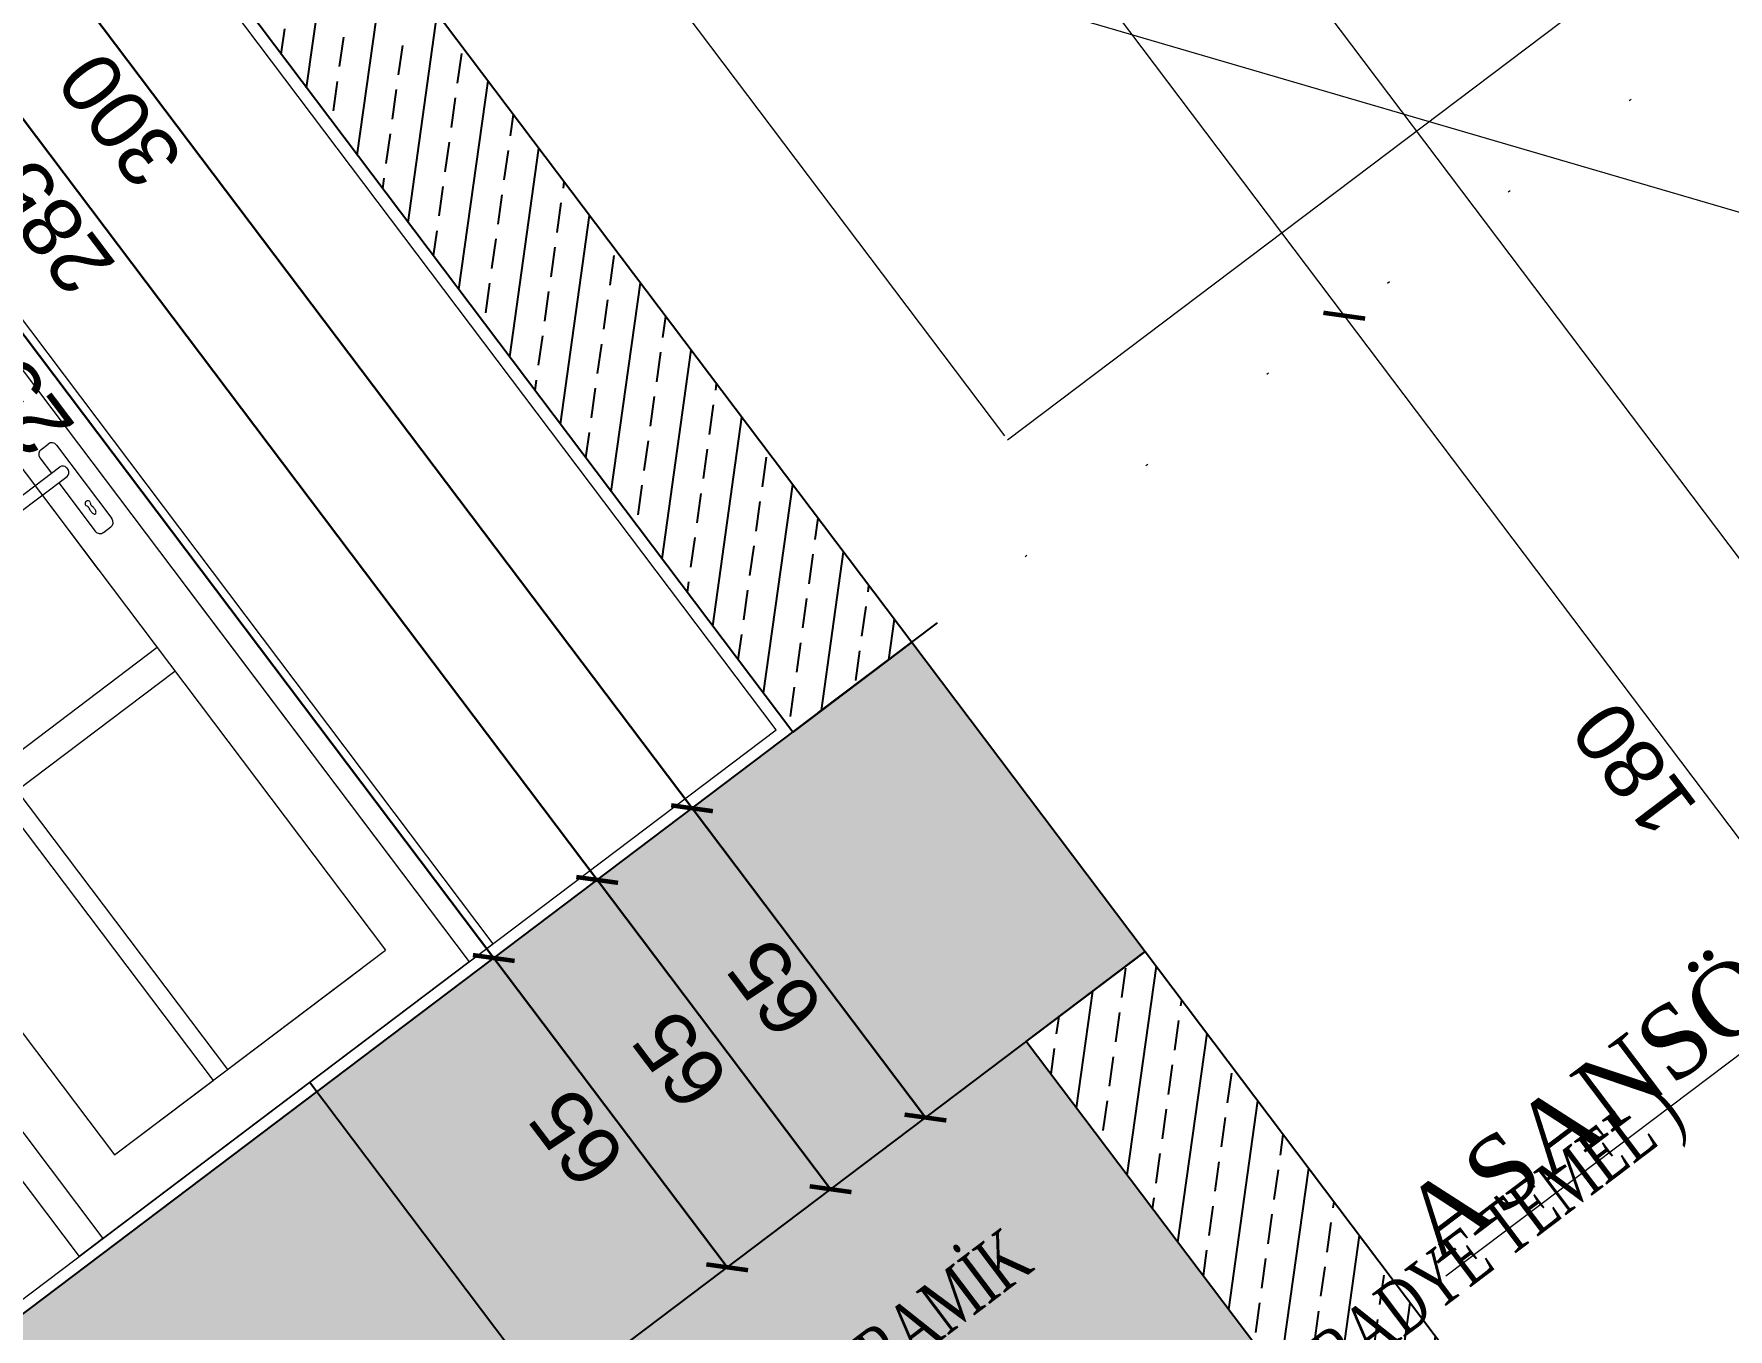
# Model space of a CAD drawing. Header units: millimetres. Extents: x 2232 to 85269, y -3593 to 5869.
# Drawn here: x 7942.2 to 8013.2, y -709.7 to -655.4 of the extents above; entities that cross this region are included whole.
import ezdxf

# ---------------------------------------------------------------- set-up
doc = ezdxf.new("R2010")
doc.units = ezdxf.units.MM
doc.linetypes.add('DOTX2', pattern=[0.5, 0, -0.5])
for name, color, linetype in [('DOĞRAMA', 33, 'Continuous'), ('poz', 1, 'Continuous'), ('Standart', 7, 'Continuous'), ('Yazi', 7, 'Continuous')]:
    doc.layers.add(name, color=color, linetype=linetype)
for name, color, linetype, lineweight in [('iz', 1, 'DOTX2', 20), ('Kiris', 7, 'Continuous', 30), ('sıva iç', 21, 'Continuous', 0), ('tefriş', 252, 'Continuous', 5), ('yazı', 11, 'Continuous', 20), ('ölçü iç', 170, 'Continuous', 9), ('ÖLÇÜ İÇ', 7, 'Continuous', 9)]:
    doc.layers.add(name, color=color, linetype=linetype, lineweight=lineweight)
doc.styles.get("Standard").update_dxf_attribs({"font": 'arial.ttf'})
doc.styles.add('Times roman', font='times.ttf')
doc.styles.add('UNIVCH', font='times.ttf', dxfattribs={"width": 0.7})
doc.dimstyles.new('zulay iç ölçü', dxfattribs={"dimtxt": 10, "dimasz": 5, "dimexe": 0.18, "dimexo": 0, "dimgap": 2, "dimtad": 3, "dimdec": 0, "dimzin": 0, "dimdsep": 46, "dimtxsty": 'Standard', "dimblk": 'ARCHTICK', "dimcen": 0.09, "dimse1": 1, "dimse2": 1, "dimadec": 0, "dimazin": 0, "dimtfac": 1, "dimtdec": 0, "dimtix": 1, "dimtofl": 0, "dimtmove": 0, "dimatfit": 3, "dimldrblk": 'ARCHTICK', "dimfxl": 1, "dimtolj": 1, "dimtzin": 0, "dimarcsym": 0})

# ---------------------------------------------------------------- blocks, each defined once
blk = doc.blocks.new('IDE991Entity6720')
at = {"layer": 'Standart', "color": 159, "linetype": 'Continuous', "lineweight": -3}
blk.add_lwpolyline([(1315, -250), (1340, -250)], dxfattribs=at)
blk = doc.blocks.new('TRRTYT')
at = {"layer": 'Standart', "linetype": 'Continuous', "lineweight": -3}
h = blk.add_hatch(dxfattribs=at)
h.set_pattern_fill('ANSI33', color=171, scale=40, style=0)
h.set_pattern_definition([(45, (1034515.634, -397430.949), (-7.07107, 7.07107), []), (45, (1034522.705, -397430.949), (-7.07107, 7.07107), [5, -2.5])])
h.paths.add_polyline_path([(1035855.63, -397745.95), (1035855.63, -397680.95), (1034725.63, -397680.95), (1034725.63, -397745.95)])
h = blk.add_hatch(dxfattribs=at)
h.set_pattern_fill('ANSI33', color=171, scale=40, style=0)
h.set_pattern_definition([(45, (-140684.114, -2464.739), (-7.07106781, 7.07106781), []), (45, (-140677.043, -2464.739), (-7.07106781, 7.07106781), [5, -2.5])])
h.paths.add_polyline_path([(1036085.63, -397860.95), (1036085.63, -397745.95), (1036060.63, -397745.95), (1036060.63, -397860.95), (1035855.63, -397860.95), (1035855.63, -397745.95), (1035830.63, -397745.95), (1035830.63, -397890.95), (1035855.63, -397890.95), (1036085.63, -397890.95)])
at = {"layer": 'Standart', "color": 171, "linetype": 'Continuous', "lineweight": -3}
for p, q in [((1035830.63, -397545.52), (1035855.63, -397520.52)), ((1035830.63, -397559.66), (1035855.63, -397534.66)), ((1035830.63, -397538.45), (1035833.65, -397535.43)), ((1035837.19, -397546.04), (1035840.72, -397542.5)), ((1035830.63, -397573.81), (1035855.63, -397548.81)), ((1035831.88, -397551.34), (1035835.42, -397547.81)), ((1035844.26, -397553.11), (1035847.79, -397549.57)), ((1035838.96, -397558.41), (1035842.49, -397554.88)), ((1035851.33, -397560.18), (1035854.87, -397556.65)), ((1035833.65, -397563.72), (1035837.19, -397560.18)), ((1035830.63, -397587.95), (1035855.63, -397562.95)), ((1035846.03, -397565.48), (1035849.56, -397561.95)), ((1035830.63, -397566.74), (1035831.88, -397565.48)), ((1035840.72, -397570.79), (1035844.26, -397567.25)), ((1035853.1, -397572.56), (1035855.63, -397570.02)), ((1035835.42, -397576.09), (1035838.96, -397572.56)), ((1035847.79, -397577.86), (1035851.33, -397574.32)), ((1035830.63, -397602.09), (1035855.63, -397577.09)), ((1035830.63, -397580.88), (1035833.65, -397577.86)), ((1035842.49, -397583.16), (1035846.03, -397579.63)), ((1035854.87, -397584.93), (1035855.63, -397584.16)), ((1035837.19, -397588.47), (1035840.72, -397584.93)), ((1035849.56, -397590.23), (1035853.1, -397586.7)), ((1035830.63, -397616.23), (1035855.63, -397591.23)), ((1035831.88, -397593.77), (1035835.42, -397590.23)), ((1035844.26, -397595.54), (1035847.79, -397592)), ((1035838.96, -397600.84), (1035842.49, -397597.3)), ((1035851.33, -397602.61), (1035854.87, -397599.07)), ((1035833.65, -397606.14), (1035837.19, -397602.61)), ((1035830.63, -397630.38), (1035855.63, -397605.38)), ((1035846.03, -397607.91), (1035849.56, -397604.38)), ((1035830.63, -397609.16), (1035831.88, -397607.91)), ((1035840.72, -397613.21), (1035844.26, -397609.68)), ((1035853.1, -397614.98), (1035855.63, -397612.45)), ((1035835.42, -397618.52), (1035838.96, -397614.98)), ((1035847.79, -397620.29), (1035851.33, -397616.75)), ((1035830.63, -397644.52), (1035855.63, -397619.52)), ((1035830.63, -397623.3), (1035833.65, -397620.29)), ((1035842.49, -397625.59), (1035846.03, -397622.05)), ((1035854.87, -397627.36), (1035855.63, -397626.59)), ((1035837.19, -397630.89), (1035840.72, -397627.36)), ((1035849.56, -397632.66), (1035853.1, -397629.12)), ((1035830.63, -397658.66), (1035855.63, -397633.66)), ((1035831.88, -397636.2), (1035835.42, -397632.66)), ((1035844.26, -397637.96), (1035847.79, -397634.43)), ((1035838.96, -397643.27), (1035842.49, -397639.73)), ((1035851.33, -397645.03), (1035854.87, -397641.5)), ((1035833.65, -397648.57), (1035837.19, -397645.03)), ((1035846.03, -397650.34), (1035849.56, -397646.8)), ((1035830.63, -397672.8), (1035855.63, -397647.8)), ((1035830.63, -397651.59), (1035831.88, -397650.34)), ((1035840.72, -397655.64), (1035844.26, -397652.11)), ((1035853.1, -397657.41), (1035855.63, -397654.87)), ((1035835.42, -397660.94), (1035838.96, -397657.41)), ((1035847.79, -397662.71), (1035851.33, -397659.18)), ((1035830.63, -397665.73), (1035833.65, -397662.71)), ((1035836.63, -397680.95), (1035855.63, -397661.94)), ((1035842.49, -397668.01), (1035846.03, -397664.48)), ((1035854.87, -397669.78), (1035855.63, -397669.01)), ((1035837.19, -397673.32), (1035840.72, -397669.78)), ((1035849.56, -397675.09), (1035853.1, -397671.55)), ((1035831.88, -397678.62), (1035835.42, -397675.09)), ((1035844.26, -397680.39), (1035847.79, -397676.85)), ((1035850.77, -397680.95), (1035855.63, -397676.09))]:
    blk.add_line(p, q, dxfattribs=at)
at = {"layer": 'Standart', "color": 159, "linetype": 'Continuous', "lineweight": -3}
for points in [[(1035830.63, -397430.95), (1035855.63, -397430.95), (1035855.63, -397680.95), (1035830.63, -397680.95)], [(1035855.63, -397745.95), (1035855.63, -397860.95), (1036060.63, -397860.95), (1036060.63, -397745.95), (1036085.63, -397745.95), (1036085.63, -397860.95), (1036085.63, -397890.95), (1035855.63, -397890.95), (1035830.63, -397890.95), (1035830.63, -397745.95)]]:
    blk.add_lwpolyline(points, close=True, dxfattribs=at)
for points in [[(1035642.63, -397680.95), (1035855.63, -397680.95)], [(1035855.63, -397680.95), (1035855.63, -397745.95)], [(1035855.63, -397745.95), (1034725.63, -397745.95)]]:
    blk.add_lwpolyline(points, dxfattribs=at)
at = {"layer": 'Standart'}
blk.add_blockref('IDE991Entity6720', (1034515.63, -397430.95), dxfattribs=at)
blk = doc.blocks.new('FGDGFDGDF')
at = {"layer": 'DOĞRAMA', "lineweight": 18}
for p, q in [((681226.93, -207243.09), (681226.93, -207453.09)), ((681226.93, -207243.09), (681313.93, -207243.09)), ((681313.93, -207243.09, -0.02), (681313.93, -207453.09)), ((681313.93, -207243.09, -0.02), (681313.93, -207453.09)), ((681231.93, -207248.09), (681231.93, -207453.09)), ((681231.93, -207248.09), (681308.93, -207248.09)), ((681308.93, -207248.09), (681308.93, -207453.09)), ((681241.93, -207258.09), (681241.93, -207443.09, 0.02)), ((681241.93, -207258.09), (681298.93, -207258.09)), ((681262.51, -207258.09), (681262.51, -207306.25)), ((681265.51, -207258.09), (681265.51, -207306.25)), ((681298.93, -207258.09), (681298.93, -207443.09, 0.88)), ((681241.93, -207306.25), (681262.51, -207306.25)), ((681265.51, -207306.25), (681298.93, -207306.25)), ((681241.93, -207309.25), (681262.51, -207309.25)), ((681262.51, -207309.25), (681262.51, -207379.44)), ((681262.51, -207309.25), (681262.51, -207379.44, 1.01)), ((681265.51, -207309.25), (681265.51, -207379.44)), ((681265.51, -207309.25), (681298.93, -207309.25)), ((681265.51, -207309.25), (681265.51, -207379.44, 1.01)), ((681303.4, -207341.22), (681304.9, -207341.22)), ((681302.4, -207342.22), (681302.4, -207345.48)), ((681305.9, -207342.22), (681305.9, -207357.66)), ((681292.57, -207346.28), (681292.57, -207346.68)), ((681293.37, -207345.48), (681304.15, -207345.48)), ((681304.95, -207346.28), (681304.95, -207346.68)), ((681293.37, -207347.48), (681304.15, -207347.48)), ((681298.93, -207349.59), (681298.93, -207363.09)), ((681302.4, -207347.48), (681302.4, -207357.66)), ((681303.88, -207353.91), (681303.83, -207354.26)), ((681304.49, -207353.91), (681304.57, -207354.26)), ((681303.4, -207358.66), (681304.9, -207358.66)), ((681308.93, -207373.09, -0.31), (681308.93, -207453.09)), ((681241.93, -207379.44, -0.84), (681262.51, -207379.44, -0.84)), ((681241.93, -207379.44, -0.84), (681262.51, -207379.44, -0.84)), ((681265.51, -207379.44, -0.84), (681298.93, -207379.44, -0.84)), ((681241.93, -207384.44, -0.84), (681262.66, -207384.44, -0.84)), ((681262.66, -207384.44, -0.84), (681262.66, -207443.09)), ((681265.66, -207384.44, -0.84), (681265.66, -207443.09)), ((681265.66, -207384.44, -0.84), (681298.93, -207384.44, -0.84)), ((681241.93, -207443.09), (681293.93, -207443.09)), ((681241.93, -207443.09), (681262.66, -207443.09)), ((681265.66, -207443.09), (681298.93, -207443.09)), ((681226.93, -207453.09), (681313.93, -207453.09)), ((681308.93, -207453.09), (681226.93, -207453.09)), ((681231.93, -207453.09), (681226.93, -207453.09)), ((681226.93, -207453.09), (681313.93, -207453.09))]:
    blk.add_line(p, q, dxfattribs=at)
blk.add_lwpolyline([(681303.83, -207354.26, 0.012607), (681303.84, -207354.46, 0.072446), (681303.82, -207354.72, 0.071795), (681303.86, -207354.97, 0.083158), (681303.96, -207355.18, 0.146367), (681304.02, -207355.32, 0.132534), (681304.19, -207355.37, 0.233641), (681304.27, -207355.32, 0.106696), (681304.43, -207355.18, 0.083158), (681304.53, -207354.97, 0.071795), (681304.57, -207354.72, 0.072534), (681304.57, -207354.46, 0.012612), (681304.57, -207354.26, 0.114829)], format="xyb", dxfattribs=at)
for centre, radius, start, end in [((681303.4, -207342.22), 1, 90, 180), ((681304.9, -207342.22), 1, 0, 90), ((681293.37, -207346.28), 0.8, 90, 180), ((681293.37, -207346.68), 0.8, 180, 270), ((681304.15, -207346.28), 0.8, 0, 90), ((681304.15, -207346.68), 0.8, 270, 0), ((681304.19, -207353.19), 0.455, 341.5986, 197.7893), ((681303.25, -207353.75), 0.654, 345.1054, 40.0093), ((681305.12, -207353.75), 0.654, 140.5175, 194.8946), ((681303.4, -207357.66), 1, 180, 270), ((681304.9, -207357.66), 1, 270, 0)]:
    blk.add_arc(centre, radius, start, end, dxfattribs=at)
blk = doc.blocks.new('IDE1091Entity359')
at = {"layer": 'Standart', "color": 159, "linetype": 'Continuous', "lineweight": -3}
blk.add_lwpolyline([(4180, -250), (4205, -250)], dxfattribs=at)
blk = doc.blocks.new('_ArchTick')
at = {"color": 0, "linetype": 'ByBlock', "const_width": 0.15}
blk.add_lwpolyline([(-0.5, -0.5), (0.5, 0.5)], dxfattribs=at)
blk = doc.blocks.new('*D2453')
at = {"layer": 'Defpoints', "color": 0, "transparency": 16777216}
for p in [(661246.19, -128078.54), (661246.19, -128143.54), (661246.19, -128143.54)]:
    blk.add_point(p, dxfattribs=at)
at = {"layer": 'ÖLÇÜ İÇ', "color": 0, "lineweight": -2, "transparency": 16777216}
blk.add_line((661246.19, -128078.54), (661246.19, -128143.54), dxfattribs=at)
at = {"layer": 'ÖLÇÜ İÇ', "color": 0, "lineweight": -2, "transparency": 16777216, "xscale": 5, "yscale": 5, "zscale": 5}
for p, rotation in [((661246.19, -128078.54), 90), ((661246.19, -128143.54), 270)]:
    blk.add_blockref('_ArchTick', p, dxfattribs=dict(at, rotation=rotation))
at = {"layer": 'ÖLÇÜ İÇ', "color": 0, "transparency": 16777216, "insert": (661239.19, -128111.04), "char_height": 10, "attachment_point": 5, "rotation": 90}
blk.add_mtext('\\A1;65', dxfattribs=at)
blk = doc.blocks.new('*D2477')
at = {"layer": 'Defpoints', "color": 0, "transparency": 16777216}
for p in [(661204.5, -128078.54), (661204.5, -128143.54), (661204.5, -128143.54)]:
    blk.add_point(p, dxfattribs=at)
at = {"layer": 'ÖLÇÜ İÇ', "color": 0, "lineweight": -2, "transparency": 16777216}
blk.add_line((661204.5, -128078.54), (661204.5, -128143.54), dxfattribs=at)
at = {"layer": 'ÖLÇÜ İÇ', "color": 0, "lineweight": -2, "transparency": 16777216, "xscale": 5, "yscale": 5, "zscale": 5}
for p, rotation in [((661204.5, -128078.54), 90), ((661204.5, -128143.54), 270)]:
    blk.add_blockref('_ArchTick', p, dxfattribs=dict(at, rotation=rotation))
at = {"layer": 'ÖLÇÜ İÇ', "color": 0, "transparency": 16777216, "insert": (661197.5, -128111.04), "char_height": 10, "attachment_point": 5, "rotation": 90}
blk.add_mtext('\\A1;65', dxfattribs=at)
blk = doc.blocks.new('*D2472')
at = {"layer": 'Defpoints', "color": 0, "transparency": 16777216}
for p in [(661177.16, -127828.54), (661187, -128078.54), (661204.5, -128078.54)]:
    blk.add_point(p, dxfattribs=at)
at = {"layer": 'ÖLÇÜ İÇ', "color": 0, "lineweight": -2, "transparency": 16777216}
blk.add_line((661204.5, -127828.54), (661204.5, -128078.54), dxfattribs=at)
at = {"layer": 'ÖLÇÜ İÇ', "color": 0, "lineweight": -2, "transparency": 16777216, "xscale": 5, "yscale": 5, "zscale": 5}
for p, rotation in [((661204.5, -127828.54), 90), ((661204.5, -128078.54), 270)]:
    blk.add_blockref('_ArchTick', p, dxfattribs=dict(at, rotation=rotation))
at = {"layer": 'ÖLÇÜ İÇ', "color": 0, "transparency": 16777216, "insert": (661197.5, -127953.54), "char_height": 10, "attachment_point": 5, "rotation": 90}
blk.add_mtext('\\A1;250', dxfattribs=at)
blk = doc.blocks.new('*D2473')
at = {"layer": 'Defpoints', "color": 0, "transparency": 16777216}
for p in [(661246.19, -127778.54), (661246.19, -128078.54), (661246.19, -128078.54)]:
    blk.add_point(p, dxfattribs=at)
at = {"layer": 'ÖLÇÜ İÇ', "color": 0, "lineweight": -2, "transparency": 16777216}
blk.add_line((661246.19, -127778.54), (661246.19, -128078.54), dxfattribs=at)
at = {"layer": 'ÖLÇÜ İÇ', "color": 0, "lineweight": -2, "transparency": 16777216, "xscale": 5, "yscale": 5, "zscale": 5}
for p, rotation in [((661246.19, -127778.54), 90), ((661246.19, -128078.54), 270)]:
    blk.add_blockref('_ArchTick', p, dxfattribs=dict(at, rotation=rotation))
at = {"layer": 'ÖLÇÜ İÇ', "color": 0, "transparency": 16777216, "insert": (661239.19, -127928.54), "char_height": 10, "attachment_point": 5, "rotation": 90}
blk.add_mtext('\\A1;300', dxfattribs=at)
blk = doc.blocks.new('*D2475')
at = {"layer": 'Defpoints', "color": 0, "transparency": 16777216}
for p in [(661178.88, -127793.54), (661226.24, -128078.54), (661226.24, -128078.54)]:
    blk.add_point(p, dxfattribs=at)
at = {"layer": 'ÖLÇÜ İÇ', "color": 0, "lineweight": -2, "transparency": 16777216}
blk.add_line((661226.24, -127793.54), (661226.24, -128078.54), dxfattribs=at)
at = {"layer": 'ÖLÇÜ İÇ', "color": 0, "lineweight": -2, "transparency": 16777216, "xscale": 5, "yscale": 5, "zscale": 5}
for p, rotation in [((661226.24, -127793.54), 90), ((661226.24, -128078.54), 270)]:
    blk.add_blockref('_ArchTick', p, dxfattribs=dict(at, rotation=rotation))
at = {"layer": 'ÖLÇÜ İÇ', "color": 0, "transparency": 16777216, "insert": (661219.24, -127936.04), "char_height": 10, "attachment_point": 5, "rotation": 90}
blk.add_mtext('\\A1;285', dxfattribs=at)
blk = doc.blocks.new('*D2476')
at = {"layer": 'Defpoints', "color": 0, "transparency": 16777216}
for p in [(661226.24, -128078.54), (661226.24, -128143.54), (661226.24, -128143.54)]:
    blk.add_point(p, dxfattribs=at)
at = {"layer": 'ÖLÇÜ İÇ', "color": 0, "lineweight": -2, "transparency": 16777216}
blk.add_line((661226.24, -128078.54), (661226.24, -128143.54), dxfattribs=at)
at = {"layer": 'ÖLÇÜ İÇ', "color": 0, "lineweight": -2, "transparency": 16777216, "xscale": 5, "yscale": 5, "zscale": 5}
for p, rotation in [((661226.24, -128078.54), 90), ((661226.24, -128143.54), 270)]:
    blk.add_blockref('_ArchTick', p, dxfattribs=dict(at, rotation=rotation))
at = {"layer": 'ÖLÇÜ İÇ', "color": 0, "transparency": 16777216, "insert": (661219.24, -128111.04), "char_height": 10, "attachment_point": 5, "rotation": 90}
blk.add_mtext('\\A1;65', dxfattribs=at)
blk = doc.blocks.new('*D2568')
at = {"layer": 'Defpoints', "color": 0, "transparency": 16777216}
for p in [(1294830.02, -408949.54), (1294839.01, -410869.54), (1294839.01, -410869.54)]:
    blk.add_point(p, dxfattribs=at)
at = {"layer": 'sıva iç', "color": 0, "lineweight": -2, "transparency": 16777216}
blk.add_line((1294839.01, -408949.54), (1294839.01, -410869.54), dxfattribs=at)
at = {"layer": 'sıva iç', "color": 0, "lineweight": -2, "transparency": 16777216, "xscale": 5, "yscale": 5, "zscale": 5}
for p, rotation in [((1294839.01, -408949.54), 90), ((1294839.01, -410869.54), 270)]:
    blk.add_blockref('_ArchTick', p, dxfattribs=dict(at, rotation=rotation))
at = {"layer": 'sıva iç', "color": 0, "transparency": 16777216, "insert": (1294832.01, -409909.54), "char_height": 10, "attachment_point": 5, "rotation": 90}
blk.add_mtext('\\A1;1920', dxfattribs=at)
blk = doc.blocks.new('*D2569')
at = {"layer": 'Defpoints', "color": 0, "transparency": 16777216}
for p in [(1294811.46, -409089.54), (1294810.69, -410689.54), (1294810.69, -410689.54)]:
    blk.add_point(p, dxfattribs=at)
at = {"layer": 'sıva iç', "color": 0, "lineweight": -2, "transparency": 16777216}
blk.add_line((1294810.69, -409089.54), (1294810.69, -410689.54), dxfattribs=at)
at = {"layer": 'sıva iç', "color": 0, "lineweight": -2, "transparency": 16777216, "xscale": 5, "yscale": 5, "zscale": 5}
for p, rotation in [((1294810.69, -409089.54), 90), ((1294810.69, -410689.54), 270)]:
    blk.add_blockref('_ArchTick', p, dxfattribs=dict(at, rotation=rotation))
at = {"layer": 'sıva iç', "color": 0, "transparency": 16777216, "insert": (1294803.69, -409889.54), "char_height": 10, "attachment_point": 5, "rotation": 90}
blk.add_mtext('\\A1;1600', dxfattribs=at)
blk = doc.blocks.new('*D2573')
at = {"layer": 'Defpoints', "color": 0, "transparency": 16777216}
for p in [(1294736.13, -410689.54), (1294743.93, -410869.54), (1294810.69, -410869.54)]:
    blk.add_point(p, dxfattribs=at)
at = {"layer": 'sıva iç', "color": 0, "lineweight": -2, "transparency": 16777216}
blk.add_line((1294810.69, -410689.54), (1294810.69, -410869.54), dxfattribs=at)
at = {"layer": 'sıva iç', "color": 0, "lineweight": -2, "transparency": 16777216, "xscale": 5, "yscale": 5, "zscale": 5}
for p, rotation in [((1294810.69, -410689.54), 90), ((1294810.69, -410869.54), 270)]:
    blk.add_blockref('_ArchTick', p, dxfattribs=dict(at, rotation=rotation))
at = {"layer": 'sıva iç', "color": 0, "transparency": 16777216, "insert": (1294803.69, -410779.54), "char_height": 10, "attachment_point": 5, "rotation": 90}
blk.add_mtext('\\A1;180', dxfattribs=at)
blk = doc.blocks.new('fgfd')
blk.add_polyline3d([(1145335.98, -436678.42, -138060.71), (1146333.53, -436970.1, -138060.71), (1146652.69, -438150.83, -138060.71), (1145527.16, -439339, -138060.71), (1143740.12, -438816.48, -138060.71)])
blk = doc.blocks.new('DFGFDGHN')
at = {"layer": 'ÖLÇÜ İÇ'}
for base, p1, p2, picture, middle in [((661246.19, -128078.54), (661246.19, -127778.54), (661246.19, -128078.54), '*D2473', (661239.19, -127928.54)), ((661204.5, -128078.54), (661177.16, -127828.54), (661187, -128078.54), '*D2472', (661197.5, -127953.54)), ((661204.5, -128143.54), (661204.5, -128078.54), (661204.5, -128143.54), '*D2477', (661197.5, -128111.04)), ((661226.24, -128143.54), (661226.24, -128078.54), (661226.24, -128143.54), '*D2476', (661219.24, -128111.04)), ((661246.19, -128143.54), (661246.19, -128078.54), (661246.19, -128143.54), '*D2453', (661239.19, -128111.04))]:
    dim = blk.add_linear_dim(base=base, p1=p1, p2=p2, angle=90, dimstyle='zulay iç ölçü', dxfattribs=at)
    dim.commit()
    dim.dimension.update_dxf_attribs({"geometry": picture, "text_midpoint": middle})
dim = blk.add_linear_dim(base=(661226.24, -128078.54), p1=(661178.88, -127793.54), p2=(661226.24, -128078.54), angle=90, dimstyle='zulay iç ölçü', override={"dimtmove": 1}, dxfattribs=at)
dim.commit()
dim.dimension.update_dxf_attribs({"geometry": '*D2475', "text_midpoint": (661219.24, -127936.04)})
blk = doc.blocks.new('GHGFHGF')
at = {"linetype": 'ByBlock', "ltscale": 50}
h = blk.add_hatch(dxfattribs=at)
h.set_pattern_fill('AR-CONC', color=252, scale=10, style=0)
h.set_pattern_definition([(50, (0, 0), (71.7260183, -6.2752135), [7.5, -82.5]), (355, (0, 0), (-13.8751334, 75.2192134), [6, -66]), (100.4514445, (5.98, -0.52), (57.8508847, 68.943999), [6.3740192, -70.1142112]), (46.1842, (0, 20), (106.724133, -16.551928), [11.25, -123.75]), (96.6356355, (8.89, 18.62), (93.4661946, 97.41186), [9.561034, -105.171376]), (351.184164, (0, 20), (93.4661945, 97.41186), [9, -99]), (21, (10, 15), (59.6907052, -40.261889), [7.5, -82.5]), (326, (10, 15), (24.331533, 72.5150045), [6, -66]), (71.451445, (14.974, 11.645), (84.0222377, 32.2531153), [6.374019, -70.1142112]), (37.5, (0, 0), (1.21598553, 33.2893854), [0, -65.2, 0, -67, 0, -66.25]), (7.5, (0, 0), (26.3069537, 39.4411712), [0, -38.2, 0, -63.7, 0, -25.25]), (327.5, (-22.3, 0), (53.3822436, -2.25548717), [0, -25, 0, -78, 0, -103.5]), (317.5, (-32.3, 0), (58.318617, 10.0104982), [0, -32.5, 0, -51.8, 0, -73.5])])
h.paths.add_polyline_path([(1293639.78, -410439.54), (1293283.41, -410439.54), (1293556.41, -410913.65), (1295564.41, -410913.65), (1295813.38, -410409.54), (1295805.64, -410409.54), (1295449.78, -410409.54), (1295449.78, -410689.54), (1295451.78, -410689.54), (1295499.78, -410689.54), (1295539.78, -410689.54), (1295524.78, -410749.54), (1295499.78, -410749.54), (1295499.78, -410754.54), (1294949.78, -410754.54), (1294949.78, -410869.54), (1294949.78, -410899.54), (1294719.78, -410899.54), (1294694.78, -410899.54), (1294694.78, -410754.54), (1293589.78, -410754.54), (1293589.78, -410749.54), (1293564.78, -410749.54), (1293549.78, -410689.54), (1293589.78, -410689.54), (1293637.78, -410689.54), (1293639.78, -410689.54)])
h.paths.add_polyline_path([(1293241.26, -410445.55), (1293458.3, -410445.55), (1293458.3, -410423.41), (1293241.26, -410423.41)], flags=9)
h.paths.add_polyline_path([(1293241.52, -410691.66), (1293475.04, -410691.66), (1293475.04, -410671.09), (1293241.52, -410671.09)], flags=9)
h.paths.add_polyline_path([(1293242.04, -410750.94), (1293495.49, -410750.94), (1293495.49, -410733.47), (1293242.04, -410733.47)], flags=9)
h.paths.add_polyline_path([(1293242.04, -410393.31), (1293458.81, -410393.31), (1293458.81, -410375.84), (1293242.04, -410375.84)], flags=9)
h.paths.add_polyline_path([(1293212.02, -410583.59), (1293506.96, -410583.59), (1293506.96, -410537.02), (1293212.02, -410537.02)], flags=9)
at = {"layer": 'iz', "ltscale": 50}
blk.add_lwpolyline([(1293549.78, -410689.54), (1295539.78, -410689.54)], dxfattribs=at)
at = {"layer": 'poz'}
blk.add_line((1294594.64, -410874.83), (1294594.64, -410687.54), dxfattribs=at)
at = {"layer": 'sıva iç'}
blk.add_lwpolyline([(1294508.78, -410687.54), (1294692.78, -410687.54), (1294692.78, -410439.54)], dxfattribs=at)
at = {"layer": 'tefriş'}
blk.add_line((1294753.05, -410429.6), (1294753.05, -410671.27), dxfattribs=at)
at = {"layer": 'tefriş', "flags": 128}
blk.add_lwpolyline([(1294753.05, -410672.12), (1294898.56, -410672.12)], dxfattribs=at)
at = {"layer": 'Kiris'}
blk.add_blockref('FGDGFDGDF', (613319.26, -203234.46), dxfattribs=at)
at = {"layer": 'Standart'}
blk.add_blockref('IDE1091Entity359', (1290520.18, -410439.54), dxfattribs=at)
at = {"layer": 'sıva iç'}
blk.add_blockref('TRRTYT', (258864.14, -13008.59), dxfattribs=at)
at = {"layer": 'ölçü iç', "lineweight": 30}
blk.add_blockref('DFGFDGHN', (633427.38, -282611), dxfattribs=at)
at = {"layer": 'Yazi', "char_height": 6.9984, "style": 'UNIVCH'}
for s, insert, width, attachment_point in [('{\\H1.3x;SERAMİK}', (1294629.78, -410776.88), 149.1566, 1), ('{\\H1.3x;TEMEL BETONU(RADYE TEMEL ) }', (1294625.18, -410835.34), 238.5399, 7)]:
    blk.add_mtext(s, dxfattribs=dict(at, insert=insert, width=width, attachment_point=attachment_point))
at = {"layer": 'yazı', "style": 'Times roman'}
blk.add_text('%%UASANSÖR KUYU DİBİ', height=11.9943, dxfattribs=at).set_placement((1294727.27, -410825.94))
at = {"layer": 'sıva iç'}
for base, p1, p2, picture, middle in [((1294839.01, -410869.54), (1294830.02, -408949.54), (1294839.01, -410869.54), '*D2568', (1294832.01, -409909.54)), ((1294810.69, -410689.54), (1294811.46, -409089.54), (1294810.69, -410689.54), '*D2569', (1294803.69, -409889.54)), ((1294810.69, -410869.54), (1294736.13, -410689.54), (1294743.93, -410869.54), '*D2573', (1294803.69, -410779.54))]:
    dim = blk.add_linear_dim(base=base, p1=p1, p2=p2, angle=90, dimstyle='zulay iç ölçü', override={"dimtmove": 1}, dxfattribs=at)
    dim.commit()
    dim.dimension.update_dxf_attribs({"geometry": picture, "text_midpoint": middle})
blk = doc.blocks.new('GGGGG')
at = {"layer": 'sıva iç', "rotation": 37.05267661197626}
blk.add_blockref('GHGFHGF', (-134899.13, -889310.84), dxfattribs=at)
at = {"layer": 'sıva iç'}
blk.add_blockref('fgfd', (0, 0), dxfattribs=at)

msp = doc.modelspace()

# ---------------------------------------------------------------- block references
at = {"layer": 'ÖLÇÜ İÇ', "xscale": 0.25, "yscale": 0.25, "zscale": 0.25}
msp.add_blockref('GGGGG', (-278484.475, 108554.699), dxfattribs=at)

doc.saveas('drawing.dxf')
